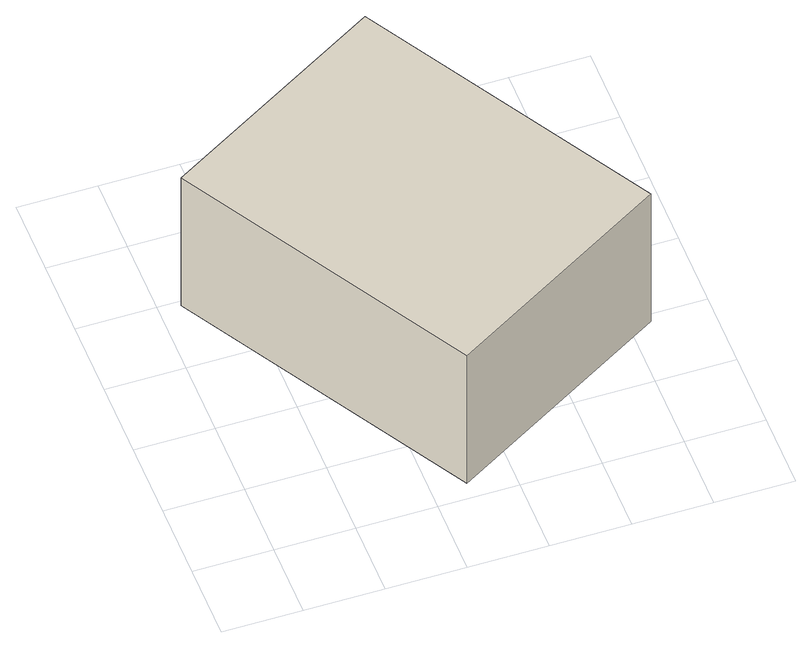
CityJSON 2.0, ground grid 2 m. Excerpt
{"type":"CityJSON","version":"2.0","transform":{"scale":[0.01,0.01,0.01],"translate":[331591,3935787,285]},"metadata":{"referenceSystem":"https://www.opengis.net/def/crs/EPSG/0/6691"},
"CityObjects":{
"building1":{"type":"Building","attributes":{"usage":"422","measuredHeight":5,"storeysAboveGround":1,"BuildingIDAttribute.prefecture":"14","BuildingIDAttribute.city":"14151","BuildingDetailAttribute.totalFloorArea":44.79,"BuildingDetailAttribute.buildingFootprintArea":44.79,"BuildingDetailAttribute.buildingStructureType":"601","BuildingDetailAttribute.buildingStructureOrgType":"1","BuildingDetailAttribute.orgUsage":"133","BuildingDetailAttribute.surveyYear":2015},"geometry":[{"type":"Solid","lod":"1","boundaries":[[[[0,1,2,3]],[[2,4,5,3]],[[1,6,4,2]],[[0,7,6,1]],[[3,5,7,0]],[[4,6,7,5]]]]}]}
},
"vertices":[
[53,787,96],[620,1118,96],[1053,378,96],[486,46,96],[1053,378,530],[486,46,530],[620,1118,530],[53,787,530]
]}
